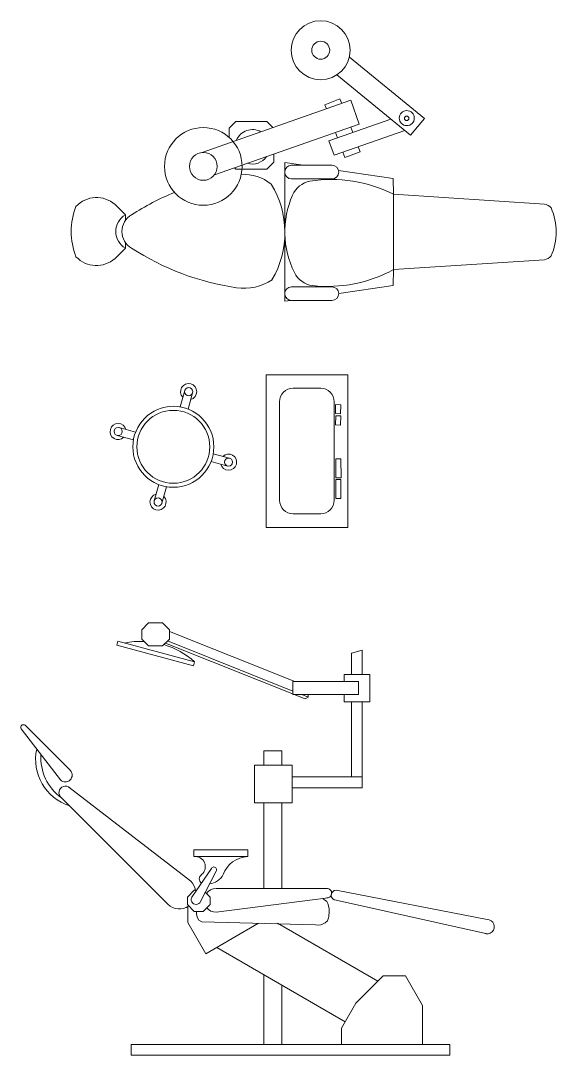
# Model space of a CAD drawing. Header units: metres. Extents: x 250.9 to 296.3, y -151.6 to -124.3.
# Drawn here: x 274.802 to 277.268, y -145.041 to -140.278 of the extents above; entities that cross this region are included whole.
import ezdxf

# ---------------------------------------------------------------- set-up
doc = ezdxf.new("R2010")
doc.units = ezdxf.units.M
doc.header["$MEASUREMENT"] = 0
doc.layers.add('A. muebles', color=152, linetype='Continuous', lineweight=15)

msp = doc.modelspace()

# ---------------------------------------------------------------- linework, layer by layer
at = {"layer": 'A. muebles'}
for p, q in [((276.6611, -140.7283), (276.3157, -140.4457)), ((276.2576, -140.5281), (276.5974, -140.8061)), ((275.6329, -140.886), (276.3228, -140.6445)), ((276.2024, -140.6655), (276.2722, -140.6388)), ((276.2095, -140.6841), (276.2024, -140.6655)), ((276.2801, -140.6594), (276.2722, -140.6388)), ((276.3228, -140.6445), (276.3613, -140.7544)), ((275.694, -140.9879), (276.3613, -140.7544)), ((275.7621, -140.7739), (275.7935, -140.7425)), ((275.7621, -140.8158), (275.7621, -140.7739)), ((275.7935, -140.7425), (275.9359, -140.7425)), ((275.9359, -140.7425), (275.9636, -140.7702)), ((276.2207, -140.8322), (276.5068, -140.732)), ((276.3313, -140.7935), (276.3217, -140.7682)), ((276.5974, -140.8061), (276.6611, -140.7283)), ((276.2457, -140.8973), (276.5701, -140.7837)), ((276.2607, -140.8182), (276.2511, -140.793)), ((276.2457, -140.8973), (276.2207, -140.8322)), ((276.3652, -140.8822), (276.3562, -140.8586)), ((275.9673, -140.8923), (275.9673, -140.9301)), ((276.2954, -140.9089), (276.2856, -140.8833)), ((276.2954, -140.9089), (276.3652, -140.8822)), ((275.7935, -140.9615), (275.7873, -140.9553)), ((275.9359, -140.9615), (275.7935, -140.9615)), ((275.9673, -140.9301), (275.9359, -140.9615)), ((276.0187, -141.244), (276.0187, -140.9315)), ((276.0187, -140.9315), (276.1024, -140.9438)), ((276.0496, -140.9438), (276.2349, -140.9438)), ((276.0187, -140.9807), (276.0187, -140.9698)), ((276.2349, -141.0067), (276.0496, -141.0067)), ((276.2654, -140.9678), (276.5173, -141.0049)), ((276.5173, -141.0049), (276.5186, -141.0774)), ((276.5186, -141.4242), (276.5186, -141.0774)), ((276.5186, -141.0774), (277.2134, -141.1231)), ((275.2847, -141.1723), (275.2371, -141.1247)), ((275.2847, -141.1723), (275.2847, -141.1983)), ((276.0187, -141.2576), (276.0187, -141.5701)), ((275.2847, -141.3256), (275.2371, -141.3731)), ((275.2847, -141.2996), (275.2847, -141.3256)), ((276.5186, -141.4242), (277.2134, -141.3785)), ((276.5173, -141.4967), (276.5186, -141.4242)), ((276.2349, -141.5034), (276.0496, -141.5034)), ((276.2663, -141.5337), (276.5173, -141.4967)), ((276.0187, -141.5701), (276.0464, -141.5661)), ((276.0496, -141.5662), (276.2349, -141.5662)), ((275.9319, -141.9081), (276.3081, -141.9079)), ((275.9322, -142.6108), (275.9319, -141.9081)), ((276.3081, -141.9079), (276.3084, -142.6106)), ((275.5368, -142.0561), (275.5577, -141.9809)), ((275.5368, -142.0561), (275.5577, -141.9809)), ((275.5728, -142.066), (275.5936, -141.9909)), ((276.0566, -141.9704), (276.1834, -141.9703)), ((275.9945, -142.4861), (275.9943, -142.0327)), ((276.2458, -142.0326), (276.246, -142.486)), ((276.2512, -142.0873), (276.2524, -142.0453)), ((276.2524, -142.0453), (276.2759, -142.046)), ((276.2759, -142.046), (276.2747, -142.088)), ((276.2747, -142.088), (276.2512, -142.0873)), ((276.2516, -142.1392), (276.2528, -142.0972)), ((276.2528, -142.0972), (276.2763, -142.0979)), ((276.2763, -142.0979), (276.2751, -142.1398)), ((275.3313, -142.1724), (275.2561, -142.1515)), ((276.2751, -142.1398), (276.2516, -142.1392)), ((275.3214, -142.2083), (275.2462, -142.1875)), ((275.3214, -142.2083), (275.2462, -142.1875)), ((275.689, -142.2716), (275.7642, -142.2924)), ((275.689, -142.2716), (275.7642, -142.2924)), ((276.2533, -142.2954), (276.2768, -142.2953)), ((276.2537, -142.3827), (276.2533, -142.2954)), ((276.2768, -142.2953), (276.2772, -142.3826)), ((275.6791, -142.3075), (275.7543, -142.3283)), ((276.2529, -142.3901), (276.2763, -142.39)), ((276.2533, -142.4774), (276.2529, -142.3901)), ((276.2772, -142.3826), (276.2537, -142.3827)), ((276.2763, -142.39), (276.2768, -142.4773)), ((275.4377, -142.4138), (275.4168, -142.489)), ((275.4736, -142.4238), (275.4527, -142.499)), ((275.4736, -142.4238), (275.4527, -142.499)), ((276.2768, -142.4773), (276.2533, -142.4774)), ((276.1837, -142.5483), (276.0568, -142.5484)), ((276.3084, -142.6106), (275.9322, -142.6108)), ((275.3908, -143.0506), (275.3594, -143.082)), ((275.456, -143.0506), (275.3908, -143.0506)), ((275.4874, -143.082), (275.456, -143.0506)), ((275.3594, -143.082), (275.3594, -143.1246)), ((275.4874, -143.1246), (275.4874, -143.082)), ((276.0649, -143.3208), (275.4874, -143.09)), ((275.2447, -143.1529), (275.2495, -143.1348)), ((275.2447, -143.1529), (275.598, -143.2476)), ((275.2495, -143.1348), (275.6028, -143.2294)), ((275.3594, -143.1246), (275.3908, -143.156)), ((275.456, -143.156), (275.4874, -143.1246)), ((276.1115, -143.4), (275.4689, -143.1431)), ((276.0557, -143.3642), (275.4785, -143.1335)), ((275.3908, -143.156), (275.456, -143.156)), ((276.3258, -143.1896), (276.3741, -143.1767)), ((276.3258, -143.2882), (276.3258, -143.1896)), ((276.3741, -143.1767), (276.3741, -143.2882)), ((275.6028, -143.2294), (275.598, -143.2476)), ((276.2909, -143.3208), (276.2909, -143.2882)), ((276.2909, -143.2882), (276.4091, -143.2882)), ((276.4091, -143.2882), (276.4091, -143.4145)), ((276.0557, -143.3208), (276.3575, -143.3208)), ((276.0557, -143.3806), (276.0557, -143.3208)), ((276.3575, -143.3208), (276.3575, -143.3806)), ((276.3575, -143.3806), (276.0557, -143.3806)), ((276.1253, -143.392), (276.0966, -143.3806)), ((276.1253, -143.392), (276.1115, -143.4)), ((276.1253, -143.392), (276.1252, -143.3806)), ((276.2909, -143.4145), (276.2909, -143.3806)), ((276.4091, -143.4145), (276.2909, -143.4145)), ((276.3258, -143.7596), (276.3258, -143.4145)), ((276.3741, -143.4145), (276.3741, -143.8096)), ((274.8226, -143.5215), (275.0301, -143.7289)), ((274.8043, -143.5378), (274.9859, -143.7731)), ((276.0052, -143.6386), (275.9224, -143.6386)), ((275.9224, -143.7059), (275.9224, -143.6386)), ((276.0052, -143.7059), (276.0052, -143.6386)), ((275.8785, -143.7059), (276.0518, -143.7059)), ((275.8785, -143.8793), (275.8785, -143.7059)), ((276.0518, -143.7059), (276.0518, -143.8793)), ((276.3741, -143.7596), (276.0518, -143.7596)), ((275.0238, -143.806), (275.5856, -144.2396)), ((276.3258, -143.8096), (276.0518, -143.8096)), ((276.3741, -143.8096), (276.3258, -143.8096)), ((274.9848, -143.8497), (275.4801, -144.3451)), ((276.0518, -143.8793), (275.8785, -143.8793)), ((275.9224, -144.2731), (275.9224, -143.8793)), ((276.0052, -144.2731), (276.0052, -143.8793)), ((275.5999, -144.0951), (275.8475, -144.0951)), ((275.5999, -144.1263), (275.5999, -144.0951)), ((275.8475, -144.0951), (275.8475, -144.1263)), ((275.8475, -144.1263), (275.5999, -144.1263)), ((275.5904, -144.3129), (275.6802, -144.1804)), ((275.629, -144.3352), (275.7021, -144.193)), ((275.5697, -144.3125), (275.6012, -144.281)), ((275.6012, -144.281), (275.6119, -144.281)), ((275.6521, -144.2904), (275.6741, -144.3125)), ((276.2147, -144.2731), (275.7018, -144.2731)), ((276.9497, -144.4159), (276.255, -144.2808)), ((275.5697, -144.3467), (275.5697, -144.3125)), ((275.6741, -144.3125), (275.6741, -144.3467)), ((276.2172, -144.316), (275.7018, -144.3823)), ((276.192, -144.3192), (276.2013, -144.3257)), ((276.2013, -144.3257), (276.2118, -144.3332)), ((276.2118, -144.3332), (276.2162, -144.3422)), ((276.2162, -144.3422), (276.2192, -144.3526)), ((276.9497, -144.4818), (276.255, -144.3271)), ((275.6012, -144.3781), (275.5697, -144.3467)), ((275.5725, -144.4294), (275.5725, -144.3556)), ((275.6427, -144.3781), (275.6012, -144.3781)), ((275.6118, -144.3839), (275.6118, -144.3781)), ((275.6118, -144.3899), (275.6118, -144.3839)), ((275.6148, -144.4048), (275.6118, -144.3899)), ((275.6741, -144.3467), (275.6427, -144.3781)), ((276.2192, -144.3526), (276.2222, -144.366)), ((276.2222, -144.3794), (276.2207, -144.4018)), ((276.2222, -144.366), (276.2222, -144.3794)), ((275.6554, -144.573), (275.5725, -144.4294)), ((275.6223, -144.4182), (275.6148, -144.4048)), ((275.6357, -144.4257), (275.6223, -144.4182)), ((276.1595, -144.4406), (275.6357, -144.4257)), ((275.8976, -144.4331), (275.6554, -144.573)), ((275.9848, -144.4331), (276.4468, -144.6999)), ((276.1715, -144.4421), (276.1595, -144.4406)), ((276.1849, -144.4406), (276.1715, -144.4421)), ((276.1953, -144.4361), (276.1849, -144.4406)), ((276.2043, -144.4316), (276.1953, -144.4361)), ((276.2147, -144.4212), (276.2043, -144.4316)), ((276.2192, -144.4078), (276.2147, -144.4212)), ((276.2207, -144.4018), (276.2192, -144.4078)), ((275.7048, -144.5445), (276.2966, -144.8861)), ((275.9224, -144.9908), (275.9224, -144.6701)), ((276.3457, -144.801), (276.471, -144.6757)), ((276.471, -144.6757), (276.574, -144.6757)), ((276.574, -144.6757), (276.6523, -144.8113)), ((276.0052, -144.9908), (276.0052, -144.7179)), ((276.2794, -144.9158), (276.3457, -144.801)), ((276.6523, -144.8113), (276.6523, -144.9908)), ((276.2794, -144.9908), (276.2794, -144.9158)), ((275.3113, -144.9908), (276.2794, -144.9908)), ((275.3113, -145.0408), (275.3113, -144.9908)), ((276.6523, -144.9908), (276.2794, -144.9908)), ((276.6523, -144.9908), (276.7773, -144.9908)), ((276.7773, -144.9908), (276.7773, -145.0408)), ((276.7773, -145.0408), (275.3113, -145.0408))]:
    msp.add_line(p, q, dxfattribs=at)
for centre, radius in [((276.1836, -140.4143), 0.1358), ((276.1836, -140.4143), 0.0414), ((276.58, -140.7269), 0.0345), ((276.5792, -140.7279), 0.0103), ((275.6431, -140.9491), 0.1787), ((275.6431, -140.9491), 0.064), ((275.5756, -141.9859), 0.0186), ((275.5052, -142.2399), 0.1865), ((275.5052, -142.2399), 0.1679), ((275.2511, -142.1695), 0.0186), ((275.7593, -142.3104), 0.0186), ((275.4348, -142.494), 0.0186)]:
    msp.add_circle(centre, radius, dxfattribs=at)
for centre, radius, start, end in [((275.8693, -140.859), 0.0792, 60.9583, 157.6278), ((275.8693, -140.859), 0.0792, 252.8992, 325.6869), ((276.0496, -140.9752), 0.0314, 90, 270), ((276.2349, -140.9752), 0.0314, 270, 90), ((275.8327, -141.1795), 0.1928, 50.4039, 94.4424), ((276.2323, -141.6462), 0.6368, 63.2752, 98.8687), ((275.5939, -141.254), 0.4249, 329.3217, 31.6661), ((276.1567, -141.1275), 0.1128, 101.5519, 155.6695), ((275.1514, -141.2224), 0.1299, 48.7064, 136.6139), ((275.9727, -142.1903), 1.213, 112.4018, 122.9427), ((276.4435, -141.2504), 0.4249, 156.5056, 206.186), ((275.3472, -141.2489), 0.3125, 158.2434, 201.7566), ((277.207, -141.1698), 0.0472, 38.5779, 82.3073), ((277.0045, -141.2508), 0.2636, 335.2435, 24.7565), ((275.3289, -141.2489), 0.0885, 120, 240), ((275.3573, -141.2489), 0.0885, 120, 240), ((275.9727, -140.3076), 1.213, 237.0573, 261.6343), ((275.1514, -141.2755), 0.1299, 223.3861, 311.2936), ((277.207, -141.3318), 0.0472, 277.6927, 321.4221), ((276.1628, -141.3867), 0.1128, 207.0221, 261.1397), ((276.2139, -140.865), 0.6368, 263.8229, 298.589), ((275.8317, -141.2858), 0.2247, 260.9127, 304.6203), ((276.0496, -141.5348), 0.0314, 90, 270), ((276.2349, -141.5348), 0.0314, 270, 90), ((275.5756, -141.9859), 0.0373, 284.5051, 224.5051), ((276.0566, -142.0327), 0.0623, 90.0237, 180.0237), ((276.1835, -142.0327), 0.0623, 0.0237, 90.0237), ((275.2511, -142.1695), 0.0373, 14.5051, 314.5051), ((275.7593, -142.3104), 0.0373, 194.5051, 134.5051), ((275.4348, -142.494), 0.0373, 104.5051, 44.5051), ((276.0568, -142.4861), 0.0623, 180.0237, 270.0237), ((276.1836, -142.486), 0.0623, 270.0237, 0.0237), ((275.3567, -143.5041), 0.3688, 87.8792, 101.864), ((275.3567, -143.5041), 0.3688, 48.136, 73.4988), ((274.815, -143.5314), 0.0125, 37.6595, 224.2437), ((275.0961, -143.6783), 0.2248, 167.8845, 252.2158), ((275.1242, -143.6688), 0.2295, 176.6674, 234.2715), ((275.008, -143.751), 0.0313, 225, 45), ((275.0084, -143.8315), 0.0298, 45.7563, 232.3405), ((275.6057, -144.1728), 0.0468, 309.6125, 97.1075), ((275.8506, -144.2488), 0.1225, 91.4695, 160.974), ((275.6911, -144.1867), 0.0127, 330, 150), ((275.5329, -144.2923), 0.0746, 8.7154, 45), ((275.6481, -144.2287), 0.0235, 122.3581, 234.4715), ((275.6601, -144.1677), 0.0853, 277.8116, 331.1409), ((275.7018, -144.3277), 0.0546, 90, 144.2743), ((276.2119, -144.2948), 0.0219, 270.7563, 97.3405), ((276.255, -144.3039), 0.0231, 90, 270), ((275.5329, -144.2923), 0.0746, 225, 305.4736), ((275.6097, -144.324), 0.0223, 141.752, 335.6246), ((275.7018, -144.3277), 0.0546, 218.4802, 270), ((276.9497, -144.4489), 0.0329, 244.8881, 90)]:
    msp.add_arc(centre, radius, start, end, dxfattribs=at)

doc.saveas('drawing.dxf')
